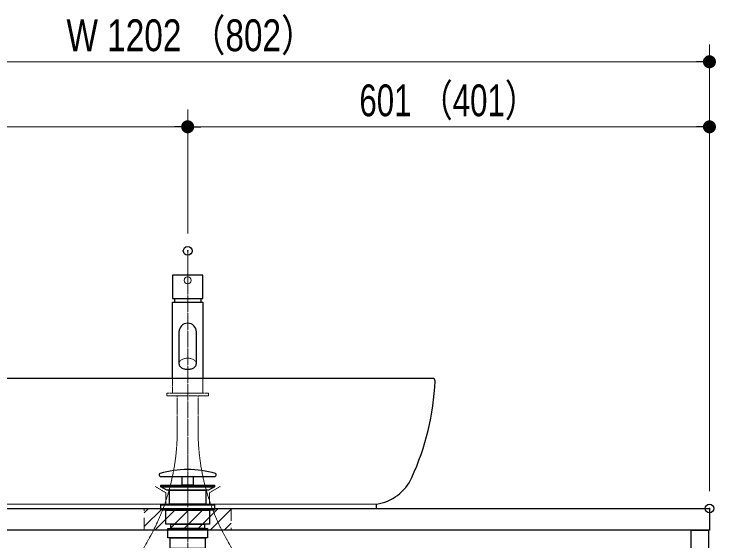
# Model space of a CAD drawing. Units: millimetres, scale not verified. Extents: x -6062 to 6062, y -3045 to 3045.
# Drawn here: x -4922 to -4114, y -1418 to -810 of the extents above; entities that cross this region are included whole.
import ezdxf
from ezdxf.enums import TextEntityAlignment as Align

# ---------------------------------------------------------------- set-up
doc = ezdxf.new("R2010")
doc.units = ezdxf.units.MM
doc.header["$LTSCALE"] = 20
doc.header["$PDMODE"] = 32
doc.header["$PDSIZE"] = 10
doc.linetypes.add('USER1', pattern=[1.11, 0.71, -0.4])
doc.linetypes.add('USER2', pattern=[2.91, 1.76, -0.4, 0.35, -0.4])
for name, color, linetype, lineweight in [('0-2_0', 7, 'Continuous', 25), ('0-4_2寸法-1', 7, 'Continuous', 15), ('0-5_5ボウル・キャビネット', 7, 'Continuous', 15), ('0-8_4給排水', 7, 'Continuous', 30)]:
    doc.layers.add(name, color=color, linetype=linetype, lineweight=lineweight)
doc.layers.add('0-3_Defpoints', color=7, linetype='Continuous')
doc.styles.add('ＭＳ Ｐゴシック', font='')
doc.styles.get('ＭＳ Ｐゴシック').set_extended_font_data('MS PGothic')

# ---------------------------------------------------------------- blocks, each defined once
blk = doc.blocks.new('グループ-5')
at = {"layer": '0-5_5ボウル・キャビネット', "lineweight": 30}
blk.add_lwpolyline([(-70720, -27600), (-46680, -27600), (-46680, -28100), (-70720, -28100)], close=True, dxfattribs=at)
blk.add_lwpolyline([(-47100, -28600), (-47100, -28100), (-46700, -28100), (-46700, -41360), (-46740, -41400), (-47060, -41400), (-47100, -41360), (-47100, -40600)], dxfattribs=at)
blk = doc.blocks.new('グループ-7')
at = {"layer": '0-5_5ボウル・キャビネット'}
blk.add_blockref('グループ-5', (0, 0), dxfattribs=at)
blk = doc.blocks.new('_Dot')
at = {"layer": '0-2_0'}
blk.add_line((-10, 0), (-20, 0), dxfattribs=at)
for points in [[(0, 0), (-10, 0), (-9.92, 1.25)], [(0, 0), (-9.92, -1.25), (-10, 0)], [(0, 0), (-9.92, 1.25), (-9.69, 2.49)], [(0, 0), (-9.69, -2.49), (-9.92, -1.25)], [(0, 0), (-9.69, 2.49), (-9.3, 3.68)], [(0, 0), (-9.3, -3.68), (-9.69, -2.49)], [(0, 0), (-9.3, 3.68), (-8.76, 4.82)], [(0, 0), (-8.76, -4.82), (-9.3, -3.68)], [(0, 0), (-8.76, 4.82), (-8.09, 5.88)], [(0, 0), (-8.09, -5.88), (-8.76, -4.82)], [(0, 0), (-8.09, 5.88), (-7.29, 6.85)], [(0, 0), (-7.29, -6.85), (-8.09, -5.88)], [(0, 0), (-7.29, 6.85), (-6.37, 7.71)], [(0, 0), (-6.37, -7.71), (-7.29, -6.85)], [(0, 0), (-6.37, 7.71), (-5.36, 8.44)], [(0, 0), (-5.36, -8.44), (-6.37, -7.71)], [(0, 0), (-5.36, 8.44), (-4.26, 9.05)], [(0, 0), (-4.26, -9.05), (-5.36, -8.44)], [(0, 0), (-4.26, 9.05), (-3.09, 9.51)], [(0, 0), (-3.09, -9.51), (-4.26, -9.05)], [(0, 0), (-3.09, 9.51), (-1.87, 9.82)], [(0, 0), (-1.87, -9.82), (-3.09, -9.51)], [(0, 0), (-1.87, 9.82), (-0.63, 9.98)], [(0, 0), (-0.63, -9.98), (-1.87, -9.82)], [(0, 0), (-0.63, 9.98), (0.63, 9.98)], [(0, 0), (0.63, -9.98), (-0.63, -9.98)], [(0, 0), (0.63, 9.98), (1.87, 9.82)], [(0, 0), (1.87, 9.82), (3.09, 9.51)], [(0, 0), (3.09, 9.51), (4.26, 9.05)], [(0, 0), (4.26, 9.05), (5.36, 8.44)], [(0, 0), (5.36, 8.44), (6.37, 7.71)], [(0, 0), (6.37, 7.71), (7.29, 6.85)], [(0, 0), (7.29, 6.85), (8.09, 5.88)], [(0, 0), (8.09, 5.88), (8.76, 4.82)], [(0, 0), (8.76, 4.82), (9.3, 3.68)], [(0, 0), (9.3, 3.68), (9.69, 2.49)], [(0, 0), (9.69, 2.49), (9.92, 1.25)], [(0, 0), (9.92, 1.25), (10, 0)], [(0, 0), (1.87, -9.82), (0.63, -9.98)], [(0, 0), (3.09, -9.51), (1.87, -9.82)], [(0, 0), (4.26, -9.05), (3.09, -9.51)], [(0, 0), (5.36, -8.44), (4.26, -9.05)], [(0, 0), (6.37, -7.71), (5.36, -8.44)], [(0, 0), (7.29, -6.85), (6.37, -7.71)], [(0, 0), (8.09, -5.88), (7.29, -6.85)], [(0, 0), (8.76, -4.82), (8.09, -5.88)], [(0, 0), (9.3, -3.68), (8.76, -4.82)], [(0, 0), (9.69, -2.49), (9.3, -3.68)], [(0, 0), (9.92, -1.25), (9.69, -2.49)], [(0, 0), (10, 0), (9.92, -1.25)]]:
    blk.add_solid(points, dxfattribs=at)
blk = doc.blocks.new('グループ-30')
at = {"layer": '0-5_5ボウル・キャビネット', "lineweight": 30}
blk.add_line((-53060, -24600), (-64340, -24600), dxfattribs=at)
at = {"layer": '0-5_5ボウル・キャビネット'}
blk.add_line((-63050, -27500), (-54350, -27500), dxfattribs=at)
at = {"layer": '0-5_5ボウル・キャビネット', "lineweight": 30}
blk.add_lwpolyline([(-63050, -27500), (-63050, -27600), (-54350, -27600), (-54350, -27500)], dxfattribs=at)
for centre, radius, start, end in [((-64340, -24660), 60, 90, 182.57463), ((-58406, -24393.2), 6000, 182.57463, 204.58078), ((-58994, -24393.2), 6000, 335.41922, 357.42537), ((-53060, -24660), 60, 357.42537, 90), ((-62892.8, -26445.6), 1066.1, 204.58078, 261.51835), ((-54507.2, -26445.6), 1066.1, 278.48165, 335.41922)]:
    blk.add_arc(centre, radius, start, end, dxfattribs=at)
blk = doc.blocks.new('グループ-31')
at = {"layer": '0-5_5ボウル・キャビネット', "linetype": 'USER1'}
blk.add_lwpolyline([(-57950, -27091.1), (-58200, -27240), (-58200, -27520), (-59200, -27520), (-59200, -27240), (-59450, -27091.1)], dxfattribs=at)
at = {"layer": '0-5_5ボウル・キャビネット'}
blk.add_blockref('グループ-30', (0, 0), dxfattribs=at)
blk = doc.blocks.new('グループ-35')
at = {"layer": '0-8_4給排水', "linetype": 'USER1', "lineweight": 15}
for p, q in [((-59050, -24600), (-59050, -24940)), ((-58350, -24940), (-58350, -24600))]:
    blk.add_line(p, q, dxfattribs=at)
blk.add_lwpolyline([(-59180, -24940), (-59180, -25000), (-58220, -25000), (-58220, -24940)], close=True, dxfattribs=at)
blk = doc.blocks.new('グループ-36')
at = {"layer": '0-8_4給排水'}
for p, q in [((-59000, -22760), (-59000, -22840)), ((-58400, -22760), (-58400, -22840))]:
    blk.add_line(p, q, dxfattribs=at)
at = {"layer": '0-8_4給排水', "linetype": 'USER2', "lineweight": 15}
for p, q in [((-60035.3, -29078.2), (-59604.7, -28321.8)), ((-57364.7, -29078.2), (-57795.3, -28321.8))]:
    blk.add_line(p, q, dxfattribs=at)
at = {"layer": '0-8_4給排水'}
blk.add_lwpolyline([(-58350, -22220), (-59050, -22220), (-59050, -22760), (-58350, -22760)], close=True, dxfattribs=at)
for points in [[(-59050, -24600), (-59050, -22840), (-58350, -22840), (-58350, -24600)], [(-58900, -23527.8), (-58900, -24263.4), (-58899.2, -24275), (-58896.7, -24286.8), (-58892.3, -24298.8), (-58886, -24310.7), (-58877.7, -24322.5), (-58867.4, -24333.8), (-58855.3, -24344.5), (-58841.4, -24354.3), (-58826.1, -24363.2), (-58809.4, -24371), (-58791.9, -24377.6), (-58773.6, -24383), (-58755, -24387), (-58736.4, -24389.8), (-58718, -24391.5), (-58700, -24392), (-58682, -24391.5), (-58663.6, -24389.8), (-58645, -24387), (-58626.4, -24383), (-58608.1, -24377.6), (-58590.6, -24371), (-58573.9, -24363.2), (-58558.6, -24354.3), (-58544.7, -24344.5), (-58532.6, -24333.8), (-58522.3, -24322.5), (-58514, -24310.7), (-58507.7, -24298.8), (-58503.3, -24286.8), (-58500.8, -24275), (-58500, -24263.4), (-58500, -23528)]]:
    blk.add_lwpolyline(points, dxfattribs=at)
at = {"layer": '0-8_4給排水', "lineweight": 15}
blk.add_lwpolyline([(-58500, -24263.4), (-58500.8, -24251.9), (-58503.3, -24240), (-58507.7, -24228), (-58514, -24216.1), (-58522.3, -24204.4), (-58532.6, -24193.1), (-58544.7, -24182.4), (-58558.6, -24172.5), (-58573.9, -24163.6), (-58590.6, -24155.8), (-58608.1, -24149.2), (-58626.4, -24143.9), (-58645, -24139.8), (-58663.6, -24137), (-58682, -24135.4), (-58700, -24134.9), (-58718, -24135.4), (-58736.4, -24137), (-58755, -24139.8), (-58773.6, -24143.9), (-58791.9, -24149.2), (-58809.4, -24155.8), (-58826.1, -24163.6), (-58841.4, -24172.5), (-58855.3, -24182.4), (-58867.4, -24193.1), (-58877.7, -24204.4), (-58886, -24216.1), (-58892.3, -24228), (-58896.7, -24240), (-58899.2, -24251.9), (-58900, -24263.4)], dxfattribs=at)
at = {"layer": '0-8_4給排水', "linetype": 'USER2', "lineweight": 15}
for points in [[(-58940, -25810.3), (-58940, -25721), (-58940, -25000)], [(-58460, -25810.3), (-58460, -25721), (-58460, -25000)]]:
    blk.add_lwpolyline(points, dxfattribs=at)
at = {"layer": '0-8_4給排水', "lineweight": 15}
blk.add_circle((-58700, -22340), 80, dxfattribs=at)
at = {"layer": '0-8_4給排水'}
for start, end in [(90, 180), (0, 90)]:
    blk.add_arc((-58700, -23528), 200, start, end, dxfattribs=at)
at = {"layer": '0-8_4給排水', "linetype": 'USER2', "lineweight": 15}
for centre, start, end in [((-64017, -25810.3), 330.35048, 0), ((-53383, -25810.3), 180, 209.64952)]:
    blk.add_arc(centre, 5077, start, end, dxfattribs=at)
at = {"layer": '0-8_4給排水'}
blk.add_blockref('グループ-35', (0, 0), dxfattribs=at)
blk = doc.blocks.new('グループ-40')
at = {"layer": '0-8_4給排水', "linetype": 'USER2', "lineweight": 15}
blk.add_line((-58700, -42400), (-58700, -21660), dxfattribs=at)
at = {"layer": '0-8_4給排水'}
for p, q in [((-59360, -26825.2), (-59360, -26830)), ((-58040, -26830), (-58040, -26825.2)), ((-59330, -26860), (-58070, -26860))]:
    blk.add_line(p, q, dxfattribs=at)
for points in [[(-58830, -26860), (-58570, -26860), (-58570, -27060), (-58830, -27060)], [(-59320, -27060), (-58080, -27060), (-58080, -27100), (-59320, -27100)], [(-59181.3, -27180), (-59320, -27100), (-58080, -27100), (-58220.2, -27180)], [(-59120, -27180), (-58280, -27180), (-58280, -27500), (-59120, -27500)], [(-59320, -27520), (-58080, -27520), (-58080, -27640), (-59320, -27640)], [(-59200, -27640), (-58200, -27640), (-58200, -27960), (-59200, -27960)], [(-58780, -27500), (-58620, -27500), (-58620, -27520), (-58780, -27520)], [(-59090, -27960), (-58310, -27960), (-58310, -28060), (-59090, -28060)], [(-59160, -28060), (-58240, -28060), (-58240, -28280), (-59160, -28280)], [(-59100, -28280), (-58300, -28280), (-58300, -28520), (-59100, -28520)]]:
    blk.add_lwpolyline(points, close=True, dxfattribs=at)
for centre, radius, start, end in [((-59330, -26825.2), 30, 107.1832, 180), ((-59330, -26830), 30, 180, 270), ((-58700, -28862.5), 2162.5, 72.8168, 107.1832), ((-58070, -26830), 30, 270, 0), ((-58070, -26825.2), 30, 0, 72.8168)]:
    blk.add_arc(centre, radius, start, end, dxfattribs=at)

msp = doc.modelspace()

# ---------------------------------------------------------------- linework, layer by layer
at = {"layer": '0-3_Defpoints'}
for p in [(-4722.5, -940), (-4121.5, -940), (-4722.5, -1083), (-4121.5, -1380)]:
    msp.add_point(p, dxfattribs=at)
at = {"layer": '0-4_2寸法-1'}
for p, q in [((-4121.5, -920), (-4121.5, -845)), ((-4136.51, -865), (-5308.49, -865)), ((-4722.5, -1063), (-4722.5, -920)), ((-4722.5, -1063), (-4722.5, -920)), ((-4121.5, -1360), (-4121.5, -920)), ((-5308.49, -940), (-4737.51, -940)), ((-4136.51, -940), (-4707.49, -940))]:
    msp.add_line(p, q, dxfattribs=at)
at = {"layer": '0-5_5ボウル・キャビネット'}
for p, q in [((-4772.5, -1385), (-4767.5, -1380)), ((-4772.5, -1401), (-4751.5, -1380)), ((-4760.5, -1405), (-4735.5, -1380)), ((-4744.5, -1405), (-4719.5, -1380)), ((-4728.5, -1405), (-4703.5, -1380)), ((-4712.5, -1405), (-4687.5, -1380)), ((-4696.5, -1405), (-4672.5, -1381)), ((-4680.5, -1405), (-4672.5, -1397))]:
    msp.add_line(p, q, dxfattribs=at)
at = {"layer": '0-5_5ボウル・キャビネット', "linetype": 'USER1'}
msp.add_lwpolyline([(-4772.5, -1380), (-4672.5, -1380), (-4672.5, -1405), (-4772.5, -1405)], close=True, dxfattribs=at)

# ---------------------------------------------------------------- block references
at = {"layer": '0-4_2寸法-1', "xscale": 0.7503418, "yscale": 0.7503418}
for p in [(-4121.5, -865), (-4722.5, -940), (-4121.5, -940)]:
    msp.add_blockref('_Dot', p, dxfattribs=at)
at = {"layer": '0-4_2寸法-1', "xscale": 0.7503418, "yscale": 0.7503418, "rotation": 180}
msp.add_blockref('_Dot', (-4722.5, -940), dxfattribs=at)
at = {"layer": '0-5_5ボウル・キャビネット', "xscale": 0.05, "yscale": 0.05}
for name in ['グループ-31', 'グループ-7']:
    msp.add_blockref(name, (-1787.5, 0), dxfattribs=at)
at = {"layer": '0-8_4給排水', "xscale": 0.05, "yscale": 0.05}
for name in ['グループ-40', 'グループ-36']:
    msp.add_blockref(name, (-1787.5, 0), dxfattribs=at)

# ---------------------------------------------------------------- texts
at = {"layer": '0-4_2寸法-1', "style": 'ＭＳ Ｐゴシック'}
for s, height, width, p in [('W 1202 （802）', 36.69, 0.8, (-4862.07, -863.81)), ('601 （401）', 36.66, 0.75, (-4524.7, -938.81))]:
    msp.add_text(s, height=height, dxfattribs=dict(at, width=width)).set_placement(p, align=Align.BOTTOM_LEFT)

doc.saveas('drawing.dxf')
